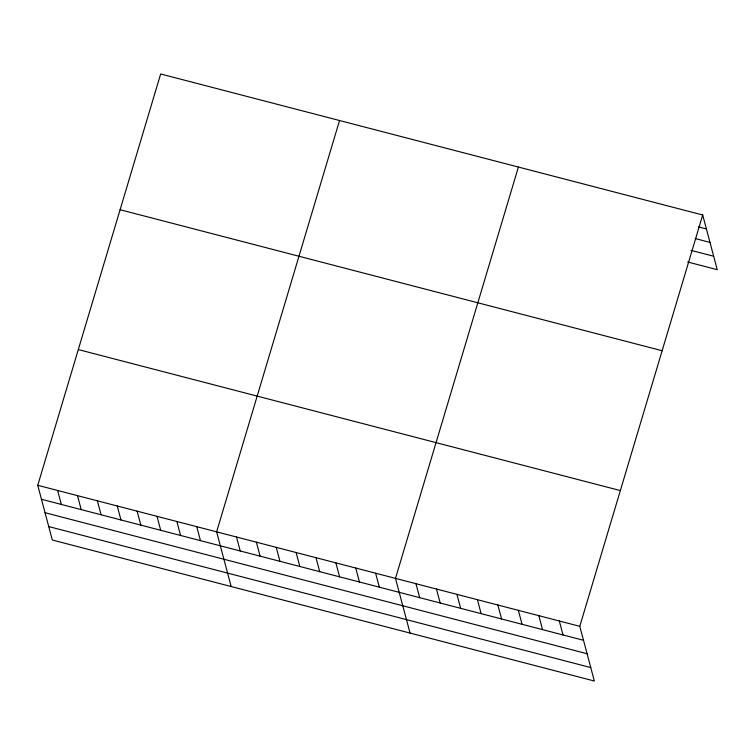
<?xml version="1.0" encoding="UTF-8"?>
<svg xmlns="http://www.w3.org/2000/svg" width="755" height="755" viewBox="0 0 755 755"><rect width="100%" height="100%" fill="white"/><g stroke="black" fill="none" stroke-linecap="round" stroke-linejoin="round"><path stroke-width="1.13" d="M702.697 214.996L579.783 626.32L594.336 681.019L52.303 540.004L37.75 485.305L160.664 73.981L702.697 214.996L717.25 269.695L687.673 261.994M339.533 120.517L216.619 531.841L231.172 586.541M518.402 167.053L395.488 578.377L410.041 633.067M698.451 226.887L706.406 228.954M695.195 238.552L709.983 242.402M690.919 250.33L713.673 256.247M120.102 209.72L662.135 350.735M78.312 349.574L620.346 490.58M37.75 485.305L579.783 626.32M41.468 499.272L583.492 640.278M45.045 512.711L587.069 653.726M48.726 526.565L590.759 667.571M559.304 620.987L563.013 634.955M538.825 615.665L542.543 629.623M518.345 610.333L522.064 624.3M497.875 605.01L501.584 618.968M477.396 599.678L481.114 613.645M456.917 594.355L460.635 608.313M436.447 589.032L440.156 602.99M415.967 583.7L419.676 597.658M375.613 573.205L379.331 587.163M355.737 568.034L359.455 581.992M335.862 562.862L339.58 576.82M315.996 557.69L319.705 571.658M296.12 552.518L299.829 566.486M276.245 547.356L279.954 561.314M256.37 542.184L260.079 556.142M236.494 537.013L240.213 550.971M196.744 526.669L200.462 540.627M176.868 521.497L180.587 535.465M156.993 516.326L160.711 530.293M137.117 511.163L140.836 525.121M117.251 505.992L120.96 519.95M97.376 500.82L101.085 514.778M77.501 495.648L81.21 509.606M57.625 490.476L61.344 504.434"/></g></svg>
